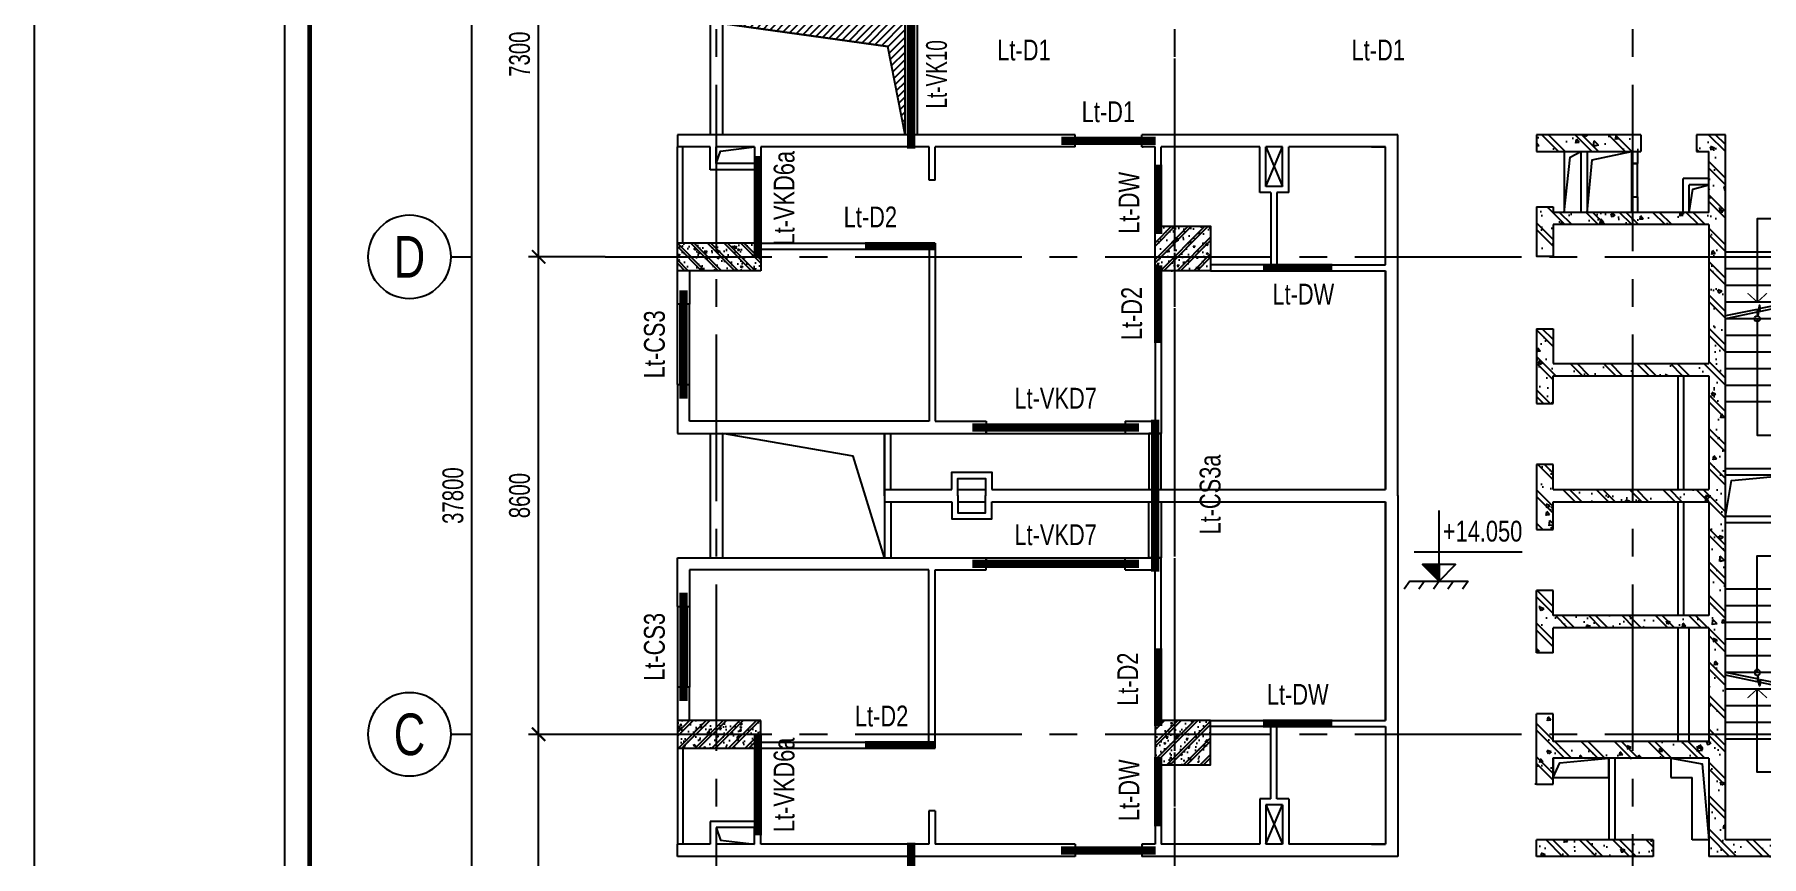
# Model space of a CAD drawing. Header units: millimetres. Extents: x 0 to 132458, y 0 to 365310.
# Drawn here: x 0 to 31096, y 40137 to 54941 of the extents above; entities that cross this region are included whole.
import ezdxf
from ezdxf.enums import TextEntityAlignment as Align

# ---------------------------------------------------------------- set-up
doc = ezdxf.new("R2010")
doc.units = ezdxf.units.MM
doc.header["$LTSCALE"] = 400
doc.header["$PDSIZE"] = -2
doc.linetypes.add('CENTER2', pattern=[1.125, 0.75, -0.125, 0.125, -0.125])
doc.linetypes.add('HIDDEN', pattern=[0.375, 0.25, -0.125])
doc.layers.get('0').update_dxf_attribs({"lineweight": 5})
doc.layers.get('Defpoints').update_dxf_attribs({"color": 2})
doc.layers.add('02.CDC.DIM', color=1, linetype='Continuous', lineweight=20)
for name, color, linetype in [('CDC-KHUNGTEN', 9, 'Continuous'), ('CDC.01.AXIS', 160, 'CENTER2'), ('CDC.02.DIM', 1, 'Continuous'), ('CDC.03.BORDER', 3, 'Continuous'), ('CDC.04.HIDDEN', 8, 'HIDDEN'), ('CDC.06.TEXT', 2, 'Continuous'), ('CDC.09.COLUMN', 4, 'Continuous'), ('CDC.10.HATCH', 9, 'Continuous'), ('CDC.11.NOTE', 8, 'Continuous'), ('CDC.12.PILE', 7, 'Continuous'), ('KCS_LANH_TO', 3, 'Continuous')]:
    doc.layers.add(name, color=color, linetype=linetype)
doc.styles.add('BIGTEXT', font='arial.ttf', dxfattribs={"width": 0.8})
doc.styles.add('KCS_SMTEXT', font='arial.ttf', dxfattribs={"width": 0.7})
doc.styles.add('SMTEXT', font='arial.ttf', dxfattribs={"width": 0.7})
doc.dimstyles.new('KCS_DIM150', dxfattribs={"dimscale": 150, "dimtxt": 2.5, "dimasz": 1.6, "dimexe": 1.2, "dimexo": 0, "dimgap": 1, "dimtad": 1, "dimdec": 0, "dimzin": 0, "dimdsep": 46, "dimtxsty": 'KCS_SMTEXT', "dimblk": 'ARCHTICK', "dimcen": 0, "dimdle": 1, "dimclrd": 256, "dimclre": 256, "dimclrt": 2, "dimadec": 0, "dimazin": 0, "dimtfac": 1, "dimtdec": 0, "dimtix": 1, "dimtmove": 2, "dimatfit": 3, "dimfxl": 1, "dimtolj": 1, "dimtzin": 0, "dimarcsym": 0})
pattern_1 = [(50, (300, -1e-10), (358.63009, -31.376067), [37.5, -412.5]), (355, (300, -1e-10), (-69.37567, 376.09607), [30, -330]), (100.4514, (329.9, -2.6), (289.25469, 344.71977), [31.870095, -350.571056]), (46.1842, (300, 100), (533.62052, -82.75951), [56.25, -618.75]), (96.6356, (344.47, 93.1), (467.33135, 487.05894), [47.80514, -525.8565]), (351.1842, (300, 100), (467.33097, 487.0593), [45, -495]), (21, (350, 75), (298.453526, -201.309445), [37.5, -412.5]), (326, (350, 75), (121.657666, 362.57502), [30, -330]), (71.4514, (374.87, 58.22), (420.111314, 161.26525), [31.870095, -350.571056]), (37.5, (300, -1e-10), (6.079928, 166.446927), [0, -326, 0, -335, 0, -331.25]), (7.5, (300, -1e-10), (131.534769, 197.205856), [0, -191, 0, -318.5, 0, -126.25]), (327.5, (188.5, -1e-10), (266.911218, -11.277436), [0, -125, 0, -390, 0, -517.5]), (317.5, (138.5, -1e-10), (291.593085, 50.05249), [0, -162.5, 0, -259, 0, -367.5]), (45, (300, -1e-10), (-150.26019, 150.26019), []), (45, (300, 61.25), (-150.26019, 150.26019), [])]

# ---------------------------------------------------------------- blocks, each defined once
blk = doc.blocks.new('TANG DH')
at = {"layer": 'CDC.10.HATCH'}
h = blk.add_hatch(dxfattribs=at)
h.set_pattern_fill('CHAU-01', color=256, scale=50, style=0, pattern_type=2)
h.set_pattern_definition(pattern_1)
h.paths.add_polyline_path([(1747973, 285450), (1747358, 285450), (1747358, 285200), (1747973, 285200)])
h.paths.add_polyline_path([(1747358, 285450), (1746973, 285450), (1746973, 285200), (1747358, 285200)])
h.paths.add_polyline_path([(1747358, 286000), (1746973, 286000), (1746973, 285450), (1747358, 285450)])
h.paths.add_polyline_path([(1747973, 286000), (1747358, 286000), (1747358, 285450), (1747973, 285450)])
h = blk.add_hatch(dxfattribs=at)
h.set_pattern_fill('CHAU-01', color=256, scale=50, style=0, pattern_type=2)
h.set_pattern_definition([(310, (-590.04, 555000.72), (358.63009, 31.376067), [37.5, -412.5]), (5, (-590.04, 555000.72), (-69.37567, -376.09607), [30, -330]), (259.5486, (-560.16, 555003.34), (289.25469, -344.71977), [31.870095, -350.571056]), (313.8158, (-590.04, 554900.7), (533.62052, 82.75951), [56.25, -618.75]), (263.3644, (-545.57, 554907.6), (467.33135, -487.05894), [47.80514, -525.8565]), (8.8158, (-590.04, 554900.7), (467.33097, -487.0593), [45, -495]), (339, (-540.04, 554925.72), (298.453526, 201.309445), [37.5, -412.5]), (34, (-540.04, 554925.72), (121.657666, -362.57502), [30, -330]), (288.5486, (-515.17, 554942.5), (420.111314, -161.26525), [31.870095, -350.571056]), (322.5, (-590.04, 555000.72), (6.079928, -166.446927), [0, -326, 0, -335, 0, -331.25]), (352.5, (-590.04, 555000.72), (131.534769, -197.205856), [0, -191, 0, -318.5, 0, -126.25]), (32.5, (-701.54, 555000.72), (266.911218, 11.277436), [0, -125, 0, -390, 0, -517.5]), (42.5, (-751.54, 555000.72), (291.593085, -50.05249), [0, -162.5, 0, -259, 0, -367.5]), (315, (-590.04, 555000.72), (-150.26019, -150.26019), []), (315, (-590.04, 554939.47), (-150.26019, -150.26019), [])])
h.paths.add_polyline_path([(1738483, 285201), (1738373, 285201), (1738373, 285450), (1738483, 285450)])
h.paths.add_polyline_path([(1738483, 285450), (1738373, 285450), (1738373, 285700), (1738483, 285700)])
h.paths.add_polyline_path([(1739873, 285450), (1738483, 285450), (1738483, 285700), (1739873, 285700)])
h.paths.add_polyline_path([(1739873, 285201), (1738483, 285201), (1738483, 285450), (1739873, 285450)])
h = blk.add_hatch(dxfattribs=at)
h.set_pattern_fill('CHAU-01', color=256, scale=50, style=0, pattern_type=2)
h.set_pattern_definition([(50, (-590.04, 7300), (358.63009, -31.376067), [37.5, -412.5]), (355, (-590.04, 7300), (-69.37567, 376.09607), [30, -330]), (100.4514, (-560.16, 7297.4), (289.25469, 344.71977), [31.870095, -350.571056]), (46.1842, (-590.04, 7400), (533.62052, -82.75951), [56.25, -618.75]), (96.6356, (-545.57, 7393.1), (467.33135, 487.05894), [47.80514, -525.8565]), (351.1842, (-590.04, 7400), (467.33097, 487.0593), [45, -495]), (21, (-540.04, 7375), (298.453526, -201.309445), [37.5, -412.5]), (326, (-540.04, 7375), (121.657666, 362.57502), [30, -330]), (71.4514, (-515.17, 7358.22), (420.111314, 161.26525), [31.870095, -350.571056]), (37.5, (-590.04, 7300), (6.079928, 166.446927), [0, -326, 0, -335, 0, -331.25]), (7.5, (-590.04, 7300), (131.534769, 197.205856), [0, -191, 0, -318.5, 0, -126.25]), (327.5, (-701.54, 7300), (266.911218, -11.277436), [0, -125, 0, -390, 0, -517.5]), (317.5, (-751.54, 7300), (291.593085, 50.05249), [0, -162.5, 0, -259, 0, -367.5]), (45, (-590.04, 7300), (-150.26019, 150.26019), []), (45, (-590.04, 7361.25), (-150.26019, 150.26019), [])])
h.paths.add_polyline_path([(1738483, 277100), (1738373, 277100), (1738373, 276850), (1738483, 276850)])
h.paths.add_polyline_path([(1738483, 276850), (1738373, 276850), (1738373, 276600), (1738483, 276600)])
h.paths.add_polyline_path([(1739873, 276850), (1738483, 276850), (1738483, 276600), (1739873, 276600)])
h.paths.add_polyline_path([(1739873, 277100), (1738483, 277100), (1738483, 276850), (1739873, 276850)])
h = blk.add_hatch(dxfattribs=at)
h.set_pattern_fill('CHAU-01', color=256, scale=50, style=0, pattern_type=2)
h.set_pattern_definition(pattern_1)
h.paths.add_polyline_path([(1747973, 276850), (1747358, 276850), (1747358, 277100), (1747973, 277100)])
h.paths.add_polyline_path([(1747358, 276850), (1746973, 276850), (1746973, 277100), (1747358, 277100)])
h.paths.add_polyline_path([(1747358, 276300), (1746973, 276300), (1746973, 276850), (1747358, 276850)])
h.paths.add_polyline_path([(1747973, 276300), (1747358, 276300), (1747358, 276850), (1747973, 276850)])
at = {"layer": 'CDC.09.COLUMN', "ltscale": 2000}
for points in [[(1747973, 285200), (1746973, 285200), (1746973, 286000), (1747973, 286000)], [(1739873, 285200), (1738373, 285200), (1738373, 285700), (1739873, 285700)], [(1739873, 277100), (1738373, 277100), (1738373, 276600), (1739873, 276600)], [(1747973, 277100), (1746973, 277100), (1746973, 276300), (1747973, 276300)]]:
    blk.add_lwpolyline(points, close=True, dxfattribs=at)
blk = doc.blocks.new('gtr')
at = {"ltscale": 10}
for points in [[(5360210, 783951), (5360430, 783951), (5360430, 784961), (5360210, 784961)], [(5360210, 783951), (5360430, 783951), (5360430, 784961), (5360210, 784961)], [(5360320, 783951), (5360366, 783951), (5360366, 784961), (5360320, 784961)]]:
    blk.add_lwpolyline(points, close=True, dxfattribs=at)
at = {"layer": 'CDC.03.BORDER', "ltscale": 10}
for p, q in [((5358880, 790341), (5351720, 790341)), ((5351720, 790341), (5351720, 790121)), ((5358880, 790121), (5358880, 790341)), ((5360080, 790121), (5360080, 790341)), ((5364690, 790341), (5360080, 790341)), ((5360080, 790121), (5360080, 790341)), ((5364690, 783841), (5364690, 790341)), ((5352310, 790121), (5351720, 790121)), ((5352310, 789711), (5352310, 790121)), ((5353110, 790121), (5352420, 790121)), ((5352420, 789821), (5352420, 790121)), ((5353110, 790121), (5353110, 789821)), ((5356250, 790121), (5353220, 790121)), ((5353220, 790121), (5353220, 789711)), ((5356250, 790121), (5356070, 790121)), ((5356250, 789521), (5356250, 790121)), ((5358880, 790121), (5356360, 790121)), ((5356360, 789521), (5356360, 790121)), ((5356360, 789521), (5356360, 790121)), ((5358880, 790121), (5358650, 790121)), ((5360320, 790121), (5360080, 790121)), ((5360080, 790121), (5360104, 790121)), ((5360320, 789551), (5360320, 790121)), ((5360430, 789551), (5360430, 790121)), ((5362208, 790121), (5360430, 790121)), ((5360430, 789631), (5360430, 790121)), ((5362208, 790121), (5361420, 790121)), ((5362208, 789301), (5362208, 790121)), ((5362618, 790121), (5362318, 790121)), ((5362618, 790121), (5362318, 790121)), ((5362318, 789411), (5362318, 790121)), ((5362618, 789411), (5362618, 790121)), ((5364470, 790121), (5362727, 790121)), ((5362728, 789301), (5362728, 790121)), ((5364470, 790121), (5364220, 790121)), ((5364220, 790121), (5364470, 790121)), ((5364470, 789891), (5364470, 790121)), ((5364470, 788001), (5364470, 790121)), ((5353220, 789711), (5352310, 789711)), ((5353110, 789821), (5352420, 789821)), ((5360430, 789551), (5360320, 789551)), ((5362618, 789411), (5362618, 789721)), ((5356360, 789521), (5356250, 789521)), ((5362405, 789301), (5362208, 789301)), ((5362618, 789411), (5362318, 789411)), ((5362405, 789301), (5362405, 788001)), ((5362728, 789301), (5362515, 789301)), ((5362515, 789301), (5362515, 787891)), ((5364470, 788001), (5364470, 789221)), ((5353220, 788391), (5355349, 788391)), ((5353220, 788281), (5353220, 788391)), ((5355349, 788281), (5355349, 788391)), ((5356249, 788391), (5356360, 788391)), ((5356249, 788273), (5356249, 788391)), ((5356360, 788391), (5356360, 785181)), ((5353220, 788281), (5355349, 788281)), ((5356250, 788281), (5356250, 785181)), ((5362405, 788001), (5361320, 788001)), ((5363265, 788001), (5364470, 788001)), ((5363265, 788001), (5363265, 787891)), ((5351720, 787291), (5351720, 787891)), ((5351940, 787891), (5351940, 787291)), ((5361320, 787891), (5362515, 787891)), ((5363265, 787891), (5364470, 787891)), ((5364470, 783951), (5364470, 787891)), ((5364470, 787891), (5364470, 783951)), ((5364470, 787883), (5364470, 783951)), ((5364470, 783951), (5364470, 787741)), ((5364470, 787741), (5364470, 783951)), ((5364470, 787733), (5364470, 783951)), ((5351940, 787291), (5351720, 787291)), ((5351940, 787291), (5351720, 787291)), ((5360320, 786841), (5360320, 785181)), ((5360430, 786841), (5360320, 786841)), ((5360430, 786841), (5360430, 784961)), ((5351720, 785841), (5351720, 784961)), ((5351720, 785841), (5351940, 785841)), ((5351940, 785181), (5351940, 785841)), ((5351720, 784961), (5357280, 784961)), ((5356250, 785181), (5351940, 785181)), ((5356360, 785181), (5357280, 785181)), ((5357280, 785181), (5357280, 784961)), ((5357280, 784961), (5357280, 785071)), ((5359780, 785181), (5359780, 784961)), ((5359780, 785181), (5360320, 785181)), ((5359780, 784961), (5360430, 784961)), ((5355450, 783951), (5356660, 783951)), ((5355450, 783841), (5355450, 783951)), ((5356770, 783951), (5357270, 783951)), ((5357380, 783951), (5364470, 783951))]:
    blk.add_line(p, q, dxfattribs=at)
at = {"layer": 'CDC.03.BORDER'}
for p, q in [((5351720, 788391), (5351720, 790121)), ((5351820, 788391), (5351820, 790121)), ((5355450, 783951), (5355450, 784961)), ((5355560, 783951), (5355560, 784961))]:
    blk.add_line(p, q, dxfattribs=at)
at = {"layer": 'CDC.03.BORDER', "ltscale": 10}
for points in [[(5360430, 788801), (5360320, 788801), (5360320, 788591), (5360430, 788591)], [(5360430, 787741), (5360320, 787741), (5360320, 787891), (5360430, 787891)]]:
    blk.add_lwpolyline(points, close=True, dxfattribs=at)
for points in [[(5356660, 783951), (5356660, 784263), (5357380, 784263), (5357380, 783951)], [(5356770, 783841), (5356770, 784153), (5357270, 784153), (5357270, 783841)]]:
    blk.add_lwpolyline(points, dxfattribs=at)
at = {"layer": 'CDC.04.HIDDEN', "ltscale": 10}
for p, q in [((5362318, 790121), (5362618, 789411)), ((5362318, 789411), (5362618, 790121))]:
    blk.add_line(p, q, dxfattribs=at)
at = {"layer": 'CDC.10.HATCH', "ltscale": 10}
for p, q in [((5353110, 788391), (5353110, 788391)), ((5357280, 784961), (5359780, 784961))]:
    blk.add_line(p, q, dxfattribs=at)
blk.add_lwpolyline([(5352420, 789821), (5352498, 790048), (5353110, 790121)], dxfattribs=at)
at = {"layer": 'CDC.12.PILE'}
for p, q in [((5351720, 785841), (5351720, 787291)), ((5351770, 785841), (5351770, 787291)), ((5351890, 785841), (5351890, 787291)), ((5351940, 785841), (5351940, 787291))]:
    blk.add_line(p, q, dxfattribs=at)
blk = doc.blocks.new('thang t2')
at = {"layer": 'CDC.11.NOTE', "ltscale": 10}
for p, q in [((1150, -1815), (0, -1815)), ((1150, -2115), (0, -2115)), ((1150, -2415), (0, -2415)), ((1150, -2715), (0, -2715)), ((2500, -2715), (1350, -2715)), ((1150, -3015), (0, -3015)), ((2500, -3015), (1350, -3015)), ((1150, -3315), (0, -3315)), ((2500, -3315), (1350, -3315)), ((1150, -3615), (0, -3615)), ((2500, -3615), (1350, -3615)), ((1150, -3915), (0, -3915)), ((2500, -3915), (1350, -3915)), ((1150, -4215), (0, -4215)), ((2500, -4215), (1350, -4215)), ((1150, -4515), (0, -4515)), ((2500, -4515), (1350, -4515))]:
    blk.add_line(p, q, dxfattribs=at)
at = {"layer": 'CDC.11.NOTE', "ltscale": 300}
blk.add_lwpolyline([(575, -3015), (575, -5115), (1925, -5115), (1925, -1215), (575, -1215), (575, -2715)], dxfattribs=at)
at = {"layer": 'CDC.11.NOTE', "ltscale": 10}
for points in [[(1150, -2775.42), (1150, -4565), (1350, -4565), (1350, -1765), (1150, -1765), (1150, -2725.42)], [(1200, -2765), (1200, -4515), (1300, -4515), (1300, -1815), (1200, -1815), (1200, -2715)]]:
    blk.add_lwpolyline(points, dxfattribs=at)
at = {"layer": 'CDC.11.NOTE'}
for points in [[(1200, -2715), (630, -2833.75), (617.5, -2773.75), (582.5, -2906.25), (570, -2846.25), (0, -2965)], [(1200, -2765), (630, -2883.75), (617.5, -2823.75), (582.5, -2956.25), (570, -2896.25), (0, -3015)]]:
    blk.add_lwpolyline(points, dxfattribs=at)
at = {"layer": 'CDC.11.NOTE', "const_width": 20}
blk.add_lwpolyline([(750, -2555), (575, -2715), (400, -2555)], dxfattribs=at)
at = {"layer": 'CDC.11.NOTE'}
blk.add_circle((575, -3015), 50, dxfattribs=at)
blk = doc.blocks.new('thang tc new')
at = {"layer": 'CDC.10.HATCH', "ltscale": 10}
h = blk.add_hatch(dxfattribs=at)
h.set_pattern_fill('BETONG', color=256, scale=100, style=0, pattern_type=2)
h.set_pattern_definition([(130, (5940222.8, 677573.3), (-717.2602, -62.7521), [75, -825]), (185, (5940222.8, 677573.3), (138.7513, 752.1921), [60, -660]), (79.5486, (5940163, 677568.1), (-578.5094, 689.4395), [63.7402, -701.1421]), (133.8158, (5940222.8, 677773.3), (-1067.241, -165.519), [112.5, -1237.5]), (83.3644, (5940133.9, 677759.5), (-934.6627, 974.118), [95.6103, -1051.713]), (188.8158, (5940222.8, 677773.3), (-934.662, 974.1186), [90, -990]), (159, (5940122.8, 677723.3), (-596.907, -402.6189), [75, -825]), (214, (5940122.8, 677723.3), (-243.3153, 725.15), [60, -660]), (108.5486, (5940073.05, 677689.75), (-840.2226, 322.5305), [63.7402, -701.1421]), (142.5, (5940222.8, 677573.3), (-12.15986, 332.89385), [0, -652, 0, -670, 0, -662.5]), (172.5, (5940222.8, 677573.3), (-263.06954, 394.4117), [0, -382, 0, -637, 0, -252.5]), (212.5, (5940445.8, 677573.3), (-533.82244, -22.55487), [0, -250, 0, -780, 0, -1035]), (222.5, (5940545.8, 677573.3), (-583.1862, 100.105), [0, -325, 0, -518, 0, -735]), (135, (5940222.8, 677573.3), (300.5204, 300.5204), []), (135, (5940222.8, 677695.8), (300.5204, 300.5204), [])])
h.paths.add_polyline_path([(5634141, 688259), (5632261, 688259), (5632261, 687959), (5634141, 687959)])
h.paths.add_polyline_path([(5635661, 688259), (5635141, 688259), (5635141, 687959), (5635361, 687959), (5635361, 686859), (5632561, 686859), (5632561, 686959), (5632261, 686959), (5632261, 686064), (5632561, 686064), (5632561, 686639), (5635361, 686639), (5635361, 684139), (5632561, 684139), (5632561, 684764), (5632261, 684764), (5632261, 683419), (5632561, 683419), (5632561, 683919), (5635361, 683919), (5635361, 681869), (5632561, 681869), (5632561, 682319), (5632261, 682319), (5632261, 681149), (5632561, 681149), (5632561, 681649), (5635361, 681649), (5635361, 679599), (5632561, 679599), (5632561, 680049), (5632261, 680049), (5632261, 678929), (5632561, 678929), (5632561, 679379), (5635361, 679379), (5635361, 677329), (5632561, 677329), (5632561, 677829), (5632261, 677829), (5632261, 676559), (5632561, 676559), (5632561, 677029), (5635361, 677029), (5635361, 675566), (5635361, 675260), (5637161, 675260), (5637161, 675560), (5635661, 675560)])
h.paths.add_polyline_path([(5638461, 688259), (5638161, 688259), (5636661, 688259), (5636661, 687959), (5638161, 687959), (5638161, 675260), (5638461, 675260)])
h.paths.add_polyline_path([(5634360, 675559), (5632261, 675559), (5632261, 675260), (5634360, 675260)], flags=17)
blk.add_line((5632561, 683419), (5632561, 683919))
at = {"layer": 'CDC.03.BORDER'}
for p, q in [((5632761, 687959), (5632761, 686859)), ((5633061, 687959), (5633061, 686859)), ((5633171, 687959), (5633171, 686859)), ((5634811, 681869), (5634811, 683919)), ((5634911, 681869), (5634911, 683919)), ((5634811, 679599), (5634811, 681649)), ((5634911, 679599), (5634911, 681649)), ((5634811, 677329), (5634811, 679379)), ((5635011, 677329), (5635011, 679379))]:
    blk.add_line(p, q, dxfattribs=at)
at = {"layer": 'CDC.03.BORDER', "ltscale": 10}
for p, q in [((5633971, 687959), (5633971, 687739)), ((5634081, 687959), (5634081, 687739)), ((5633971, 687739), (5634081, 687739)), ((5635361, 687469), (5634901, 687469)), ((5634901, 686859), (5634901, 687469)), ((5635011, 686859), (5635011, 687359)), ((5635361, 687359), (5635011, 687359)), ((5633971, 687139), (5634081, 687139)), ((5633971, 687139), (5633971, 686859)), ((5634081, 687139), (5634081, 686859)), ((5635661, 682134), (5636856, 682134)), ((5636856, 682134), (5636856, 681384)), ((5636966, 682134), (5638161, 682134)), ((5636966, 682134), (5636966, 681384)), ((5635661, 681274), (5638161, 681274)), ((5633561, 677030), (5633561, 675559)), ((5633671, 677030), (5633671, 675559)), ((5634681, 677029), (5634681, 676680)), ((5634681, 676680), (5635061, 676680)), ((5635061, 675560), (5635061, 676680)), ((5635361, 675560), (5635061, 675560))]:
    blk.add_line(p, q, dxfattribs=at)
at = {"layer": 'CDC.03.BORDER', "ltscale": 70}
blk.add_line((5632261, 676559), (5632231, 676559), dxfattribs=at)
at = {"layer": 'CDC.03.BORDER', "ltscale": 10}
blk.add_lwpolyline([(5634081, 687739), (5633971, 687739), (5633971, 687139), (5634081, 687139)], close=True, dxfattribs=at)
for points in [[(5638161, 682244), (5635661, 682244)], [(5636856, 681384), (5635661, 681384)], [(5638161, 681384), (5636966, 681384)], [(5632561, 676880), (5632561, 676680), (5632861, 676680), (5632861, 676680), (5633561, 676680), (5633561, 677030), (5632561, 677030), (5632561, 676879), (5632562, 676879)]]:
    blk.add_lwpolyline(points, dxfattribs=at)
at = {"layer": 'CDC.09.COLUMN'}
for p, q in [((5632261, 688259), (5632261, 687959)), ((5632261, 686959), (5632261, 686064)), ((5632561, 686959), (5632561, 686859)), ((5635661, 676799), (5635661, 686959)), ((5635361, 686639), (5632561, 686639)), ((5632561, 686639), (5632561, 686064)), ((5635361, 686639), (5635361, 684139)), ((5632561, 686064), (5632261, 686064)), ((5632261, 684764), (5632261, 683419)), ((5632261, 684764), (5632561, 684764)), ((5632561, 684764), (5632561, 684139)), ((5632561, 684139), (5635361, 684139)), ((5632561, 683919), (5635361, 683919)), ((5632561, 683419), (5632561, 683919)), ((5635361, 683919), (5635361, 681869)), ((5632261, 683419), (5632561, 683419)), ((5632561, 682319), (5632261, 682319)), ((5632261, 682319), (5632261, 681149)), ((5632561, 681869), (5632561, 682319)), ((5632561, 681869), (5635361, 681869)), ((5632561, 681649), (5635361, 681649)), ((5632561, 681149), (5632561, 681649)), ((5635361, 681649), (5635361, 679599)), ((5632261, 681149), (5632561, 681149)), ((5632261, 678929), (5632261, 680049)), ((5632561, 680049), (5632261, 680049)), ((5632561, 679599), (5632561, 680049)), ((5635361, 679599), (5632561, 679599)), ((5632561, 678929), (5632561, 679379)), ((5635361, 679379), (5632561, 679379)), ((5635361, 679379), (5635361, 677329)), ((5632561, 678929), (5632261, 678929)), ((5632261, 676559), (5632261, 677829)), ((5632561, 677829), (5632261, 677829)), ((5632561, 677329), (5632561, 677829)), ((5635361, 677329), (5632561, 677329)), ((5632561, 676559), (5632561, 677029)), ((5635361, 677029), (5632561, 677029)), ((5635361, 677029), (5635361, 675566))]:
    blk.add_line(p, q, dxfattribs=at)
at = {"layer": 'CDC.09.COLUMN', "ltscale": 10}
for p, q in [((5634141, 688259), (5632261, 688259)), ((5634141, 688259), (5634141, 687959)), ((5635661, 688259), (5635141, 688259)), ((5635141, 688259), (5635141, 687959)), ((5635661, 675560), (5635661, 688259)), ((5636661, 687959), (5636661, 688259)), ((5636661, 688259), (5636661, 688259)), ((5638161, 688259), (5636661, 688259)), ((5638161, 688259), (5638461, 688259)), ((5638461, 688259), (5638461, 675260)), ((5632261, 687959), (5634141, 687959)), ((5635141, 687959), (5635361, 687959)), ((5635361, 686859), (5635361, 687959)), ((5636661, 687959), (5638161, 687959)), ((5638161, 687959), (5638161, 675260)), ((5632261, 686959), (5632561, 686959)), ((5635361, 686859), (5632561, 686859)), ((5638161, 681334), (5638161, 682185)), ((5632261, 676559), (5632561, 676559)), ((5634360, 675559), (5632261, 675559)), ((5632261, 675260), (5632261, 675559)), ((5634360, 675559), (5634360, 675260)), ((5635361, 675566), (5635361, 675260)), ((5635361, 675566), (5635361, 675566)), ((5637161, 675560), (5635661, 675560)), ((5637161, 675560), (5637161, 675260)), ((5634360, 675260), (5632261, 675260)), ((5637161, 675260), (5635361, 675260)), ((5638461, 675260), (5638161, 675260))]:
    blk.add_line(p, q, dxfattribs=at)
at = {"layer": 'CDC.11.NOTE', "ltscale": 10}
for points in [[(5632761, 686859), (5632866, 687855), (5633061, 687959)], [(5633171, 686859), (5633265, 687809), (5633971, 687959)], [(5635011, 686859), (5635076, 687277), (5635361, 687359)], [(5635661, 681382), (5635769, 682032), (5636856, 682134)], [(5636966, 681382), (5637074, 682032), (5638161, 682134)], [(5632561, 676680), (5632679, 676944), (5633561, 677029)], [(5634681, 677029), (5635243, 676930), (5635361, 675560)]]:
    blk.add_lwpolyline(points, dxfattribs=at)
at = {"layer": 'CDC.11.NOTE'}
blk.add_blockref('thang t2', (5635661, 687960), dxfattribs=at)
at = {"layer": 'CDC.11.NOTE', "xscale": -1, "rotation": 180}
blk.add_blockref('thang t2', (5635661, 675560), dxfattribs=at)
blk = doc.blocks.new('thong tang')
at = {"layer": 'CDC.10.HATCH', "ltscale": 10}
h = blk.add_hatch(dxfattribs=at)
h.set_pattern_fill('ANSI31', color=256, scale=30, style=0)
h.set_pattern_definition([(45, (-248100.83, 358355.18), (-67.3519209, 67.3519209), [])])
h.paths.add_polyline_path([(5419456, 963890), (5419766, 962299), (5419766, 962359), (5419766, 964239), (5419766, 964299), (5416476, 964299)])
at = {"layer": 'CDC.03.BORDER', "ltscale": 10}
for p, q in [((5416256, 964299), (5416256, 962299)), ((5416256, 956919), (5416256, 954679)), ((5416476, 956919), (5416476, 954679))]:
    blk.add_line(p, q, dxfattribs=at)
at = {"layer": 'CDC.03.BORDER'}
blk.add_line((5416476, 964299), (5416476, 962299), dxfattribs=at)
at = {"layer": 'CDC.03.BORDER', "ltscale": 10}
blk.add_lwpolyline([(5419766, 964299), (5419986, 964299), (5419986, 962299), (5419766, 962299)], close=True, dxfattribs=at)
at = {"layer": 'CDC.10.HATCH', "ltscale": 10}
blk.add_lwpolyline([(5419856, 964299), (5419896, 964299), (5419896, 962299), (5419856, 962299)], close=True, dxfattribs=at)
at = {"layer": 'CDC.11.NOTE', "ltscale": 10}
blk.add_line((5416476, 964299), (5419456, 963890), dxfattribs=at)
for points in [[(5416476, 964299), (5419766, 964299), (5419766, 962359), (5419766, 962299), (5419456, 963890)], [(5416476, 956919), (5419397, 956919), (5419396, 954739), (5419396, 954679), (5418833, 956510)]]:
    blk.add_lwpolyline(points, close=True, dxfattribs=at)
blk = doc.blocks.new('_ArchTick')
at = {"color": 0, "linetype": 'ByBlock', "const_width": 0.15}
blk.add_lwpolyline([(-0.5, -0.5), (0.5, 0.5)], dxfattribs=at)
blk = doc.blocks.new('*D49')
at = {"layer": 'CDC.02.DIM', "lineweight": -2, "ltscale": 10, "transparency": 16777216}
for p, q in [((10277, 42337), (8897, 42337)), ((9077, 34887), (9077, 42487)), ((10277, 35037), (8897, 35037))]:
    blk.add_line(p, q, dxfattribs=at)
at = {"layer": 'Defpoints', "color": 0, "ltscale": 10, "transparency": 16777216}
for p in [(9077, 42337), (10277, 42337), (10277, 35037)]:
    blk.add_point(p, dxfattribs=at)
at = {"layer": 'CDC.02.DIM', "lineweight": -2, "ltscale": 10, "transparency": 16777216, "xscale": 240, "yscale": 240, "zscale": 240}
for p, rotation in [((9077, 42337), 90), ((9077, 35037), 270)]:
    blk.add_blockref('_ArchTick', p, dxfattribs=dict(at, rotation=rotation))
at = {"layer": 'CDC.02.DIM', "color": 2, "ltscale": 10, "transparency": 16777216, "insert": (8735, 38687), "char_height": 375, "attachment_point": 5, "rotation": 90, "style": 'KCS_SMTEXT'}
blk.add_mtext('\\A1;7300', dxfattribs=at)
blk = doc.blocks.new('*D50')
at = {"layer": 'CDC.02.DIM', "lineweight": -2, "ltscale": 10, "transparency": 16777216}
for p, q in [((9077, 42187), (9077, 51087)), ((10277, 50937), (8897, 50937)), ((10277, 42337), (8897, 42337))]:
    blk.add_line(p, q, dxfattribs=at)
at = {"layer": 'Defpoints', "color": 0, "ltscale": 10, "transparency": 16777216}
for p in [(9077, 50937), (10277, 50937), (10277, 42337)]:
    blk.add_point(p, dxfattribs=at)
at = {"layer": 'CDC.02.DIM', "lineweight": -2, "ltscale": 10, "transparency": 16777216, "xscale": 240, "yscale": 240, "zscale": 240}
for p, rotation in [((9077, 50937), 90), ((9077, 42337), 270)]:
    blk.add_blockref('_ArchTick', p, dxfattribs=dict(at, rotation=rotation))
at = {"layer": 'CDC.02.DIM', "color": 2, "ltscale": 10, "transparency": 16777216, "insert": (8735, 46637), "char_height": 375, "attachment_point": 5, "rotation": 90, "style": 'KCS_SMTEXT'}
blk.add_mtext('\\A1;8600', dxfattribs=at)
blk = doc.blocks.new('*D51')
at = {"layer": 'CDC.02.DIM', "lineweight": -2, "ltscale": 10, "transparency": 16777216}
for p, q in [((10277, 58237), (8897, 58237)), ((9077, 50787), (9077, 58387)), ((10277, 50937), (8897, 50937))]:
    blk.add_line(p, q, dxfattribs=at)
at = {"layer": 'Defpoints', "color": 0, "ltscale": 10, "transparency": 16777216}
for p in [(9077, 58237), (10277, 58237), (10277, 50937)]:
    blk.add_point(p, dxfattribs=at)
at = {"layer": 'CDC.02.DIM', "lineweight": -2, "ltscale": 10, "transparency": 16777216, "xscale": 240, "yscale": 240, "zscale": 240}
for p, rotation in [((9077, 58237), 90), ((9077, 50937), 270)]:
    blk.add_blockref('_ArchTick', p, dxfattribs=dict(at, rotation=rotation))
at = {"layer": 'CDC.02.DIM', "color": 2, "ltscale": 10, "transparency": 16777216, "insert": (8735, 54587), "char_height": 375, "attachment_point": 5, "rotation": 90, "style": 'KCS_SMTEXT'}
blk.add_mtext('\\A1;7300', dxfattribs=at)
blk = doc.blocks.new('*D53')
at = {"layer": 'CDC.02.DIM', "lineweight": -2, "ltscale": 10, "transparency": 16777216}
for p, q in [((7877, 27587), (7877, 65687)), ((10277, 65537), (7697, 65537)), ((10277, 27737), (7697, 27737))]:
    blk.add_line(p, q, dxfattribs=at)
at = {"layer": 'Defpoints', "color": 0, "ltscale": 10, "transparency": 16777216}
for p in [(7877, 65537), (10277, 65537), (10277, 27737)]:
    blk.add_point(p, dxfattribs=at)
at = {"layer": 'CDC.02.DIM', "lineweight": -2, "ltscale": 10, "transparency": 16777216, "xscale": 240, "yscale": 240, "zscale": 240}
for p, rotation in [((7877, 65537), 90), ((7877, 27737), 270)]:
    blk.add_blockref('_ArchTick', p, dxfattribs=dict(at, rotation=rotation))
at = {"layer": 'CDC.02.DIM', "color": 2, "ltscale": 10, "transparency": 16777216, "insert": (7535, 46637), "char_height": 375, "attachment_point": 5, "rotation": 90, "style": 'KCS_SMTEXT'}
blk.add_mtext('\\A1;37800', dxfattribs=at)
blk = doc.blocks.new('_Axis name')
at = {"layer": 'CDC.02.DIM'}
blk.add_line((0, 2.5), (0, 0), dxfattribs=at)
blk.add_circle((0, 7.5), 5, dxfattribs=at)
at = {"layer": 'CDC.02.DIM', "style": 'BIGTEXT', "width": 0.75}
blk.add_attdef('.', text='', height=5, dxfattribs=at).set_placement((0, 7.5), align=Align.MIDDLE)
blk = doc.blocks.new('CAODO')
at = {"layer": 'CDC.10.HATCH'}
blk.add_hatch(color=256, dxfattribs=at).paths.add_polyline_path([(-200, 200), (0, 0), (0, 200)])
at = {"layer": 'CDC.02.DIM'}
for p, q in [((-350, 0), (-418, -96)), ((-175, 0), (-243, -96)), ((0, 0), (-68, -96)), ((175, 0), (107, -96)), ((350, 0), (282, -96))]:
    blk.add_line(p, q, dxfattribs=at)
for points in [[(0, 200), (0, 0), (200, 200), (-200, 200), (0, 0), (0, 850)], [(-300, 350), (1000, 350)], [(-350, 0), (350, 0)]]:
    blk.add_lwpolyline(points, dxfattribs=at)
blk = doc.blocks.new('Khung tên chuẩn')
at = {"layer": 'CDC-KHUNGTEN', "color": 8}
blk.add_lwpolyline([(75096, 1100), (83000, 1100), (83000, 58300), (3000, 58300), (3000, 1100), (75096, 1100)], dxfattribs=at)
at = {"layer": 'CDC-KHUNGTEN', "color": 255, "lineweight": 60}
blk.add_lwpolyline([(74900, 1400), (74900, 58000), (3300, 58000), (3300, 1400), (74900, 1400)], close=True, dxfattribs=at)
at = {"layer": 'Defpoints', "color": 1, "ltscale": 0.2}
blk.add_lwpolyline([(0, 0), (0, 59400), (84100, 59400), (84100, 0), (0, 0)], close=True, dxfattribs=at)

msp = doc.modelspace()

# ---------------------------------------------------------------- linework, layer by layer
at = {"layer": 'CDC.01.AXIS', "ltscale": 10}
for p, q in [((12276.8, 67537.5), (12276.8, 23737.5)), ((20526.8, 67537.5), (20526.8, 23737.5)), ((28776.8, 67537.5), (28776.8, 23737.5)), ((20526.8, 54511.3), (20526.8, 23737.5)), ((10276.8, 50937.5), (104277.1, 50937.5)), ((10276.8, 42337.5), (104277.1, 42337.5))]:
    msp.add_line(p, q, dxfattribs=at)
at = {"layer": 'KCS_LANH_TO', "color": 2, "linetype": 'ByBlock', "ltscale": 10, "const_width": 150}
for points in [[(15786.8, 52887.4), (15786.8, 55387.4)], [(18486.5, 53025.8), (20186.5, 53025.8)], [(11686.6, 48385.8), (11686.6, 50335.8)], [(16886.6, 47865.8), (19886.7, 47865.8)], [(20176.8, 45267.4), (20176.8, 48005.8)], [(16886.4, 45407.4), (19886.5, 45407.4)], [(11686.4, 44887.4), (11686.4, 42937.4)], [(15786.4, 37887.4), (15786.8, 40387.4)], [(18486.3, 40247.4), (20186.3, 40247.4)]]:
    msp.add_lwpolyline(points, dxfattribs=at)
at = {"layer": 'KCS_LANH_TO', "color": 1, "linetype": 'ByBlock', "ltscale": 10, "const_width": 150}
for points in [[(13021.9, 50937.5), (13021.9, 52755.8)], [(20231.7, 52595.9), (20231.7, 51345.9)], [(16216.6, 51130.9), (14955.5, 51130.9)], [(20231.9, 50785.9), (20231.9, 49385.9)], [(23371.5, 50740.8), (22121.5, 50740.8)], [(20231.7, 43887.4), (20231.6, 42487.4)], [(23371.3, 42532.4), (22121.3, 42532.4)], [(13021.7, 40517.4), (13021.7, 42337.5)], [(16216.3, 42142.4), (14955.3, 42142.4)], [(20231.5, 41927.4), (20231.5, 40677.4)]]:
    msp.add_lwpolyline(points, dxfattribs=at)

# ---------------------------------------------------------------- block references
at = {"xscale": 1.5, "yscale": 1.5, "zscale": 1.5}
msp.add_blockref('Khung tên chuẩn', (0, 0), dxfattribs=at)
at = {"layer": '02.CDC.DIM'}
ref = msp.add_blockref('_Axis name', (7876.8, 50937.5), dxfattribs=dict(at, xscale=-150, yscale=150, zscale=150, rotation=90))
ref.add_attrib('.', 'D', dxfattribs={"layer": 'CDC.02.DIM', "height": 750, "style": 'BIGTEXT', "width": 0.75}).set_placement((6751.8, 50937.5), align=Align.MIDDLE)
ref = msp.add_blockref('_Axis name', (7876.8, 42337.5), dxfattribs=dict(at, xscale=-150, yscale=150, zscale=150, rotation=90))
ref.add_attrib('.', 'C', dxfattribs={"layer": 'CDC.02.DIM', "height": 750, "style": 'BIGTEXT', "width": 0.75}).set_placement((6751.8, 42337.5), align=Align.MIDDLE)
at = {"layer": 'CDC.03.BORDER', "xscale": 1.5, "yscale": 1.5, "zscale": 1.5}
msp.add_blockref('CAODO', (25290, 45096.6), dxfattribs=at)
at = {"layer": 'CDC.09.COLUMN'}
for name, p in [('TANG DH', (-1726796, -234512.9)), ('thang tc new', (-5605214.8, -635122.1))]:
    msp.add_blockref(name, p, dxfattribs=at)
at = {"layer": 'CDC.10.HATCH'}
for name, p in [('thong tang', (-5404089.9, -909161.9)), ('gtr', (-5340143.4, -737205.4))]:
    msp.add_blockref(name, p, dxfattribs=at)
at = {"layer": 'CDC.10.HATCH', "xscale": -1, "rotation": 180}
msp.add_blockref('gtr', (-5340143.6, 830478.6), dxfattribs=at)

# ---------------------------------------------------------------- texts
at = {"layer": 'CDC.02.DIM', "style": 'SMTEXT', "width": 0.75}
msp.add_text('+14.050', height=375, dxfattribs=at).set_placement((26790, 45809.1), align=Align.RIGHT)
at = {"layer": 'CDC.06.TEXT', "ltscale": 10, "style": 'KCS_SMTEXT'}
for s, rotation, width, p in [('Lt-VK10', 90, 0.65, (16428.6, 54224.7)), ('Lt-D1', 360, 0.75, (17816.5, 54474.9)), ('Lt-D1', 359.99998, 0.75, (19336.5, 53363.3)), ('Lt-VKD6a', 90, 0.75, (13684.4, 51992.5)), ('Lt-DW', 90, 0.75, (19894.2, 51910.9)), ('Lt-D2', 360, 0.75, (15050.5, 51468.4)), ('Lt-D2', 90, 0.75, (19943, 49916.3)), ('Lt-DW', 360, 0.75, (22846.5, 50078.3)), ('Lt-CS3', 90, 0.75, (11349.1, 49360.8)), ('Lt-VKD7', 360, 0.75, (18386.7, 48203.3)), ('Lt-CS3a', 90, 0.75, (21355.8, 46655.8)), ('Lt-CS3', 90, 0.75, (11348.9, 43912.4)), ('Lt-D2', 89.99634, 0.75, (19872.8, 43329.7)), ('Lt-DW', 360, 0.75, (22746.3, 42869.9)), ('Lt-D2', 360, 0.75, (15253, 42479.9)), ('Lt-VKD6a', 90, 0.75, (13684.2, 41427.4)), ('Lt-DW', 90, 0.75, (19894, 41329.3))]:
    msp.add_text(s, height=375, rotation=rotation, dxfattribs=dict(at, width=width)).set_placement(p, align=Align.CENTER)
at = {"layer": 'CDC.06.TEXT', "ltscale": 10, "style": 'KCS_SMTEXT', "width": 0.75}
for s, p in [('Lt-D1', (24196.6, 54475)), ('Lt-VKD7', (18386.4, 45744.9))]:
    msp.add_text(s, height=375, dxfattribs=at).set_placement(p, align=Align.CENTER)

# ---------------------------------------------------------------- dimensions: what is measured, and where the dimension line sits
at = {"layer": 'CDC.02.DIM', "ltscale": 10}
for base, p1, p2, picture, middle in [((7876.8, 65537.5), (10276.8, 27737.5), (10276.8, 65537.5), '*D53', (7535.2, 46637.5)), ((9076.8, 58237.5), (10276.8, 50937.5), (10276.8, 58237.5), '*D51', (8735.2, 54587.5)), ((9076.8, 50937.5), (10276.8, 42337.5), (10276.8, 50937.5), '*D50', (8735.4, 46637.5)), ((9076.8, 42337.5), (10276.8, 35037.5), (10276.8, 42337.5), '*D49', (8735.2, 38687.5))]:
    dim = msp.add_linear_dim(base=base, p1=p1, p2=p2, angle=90, dimstyle='KCS_DIM150', dxfattribs=at)
    dim.commit()
    dim.dimension.update_dxf_attribs({"geometry": picture, "text_midpoint": middle})

doc.saveas('drawing.dxf')
